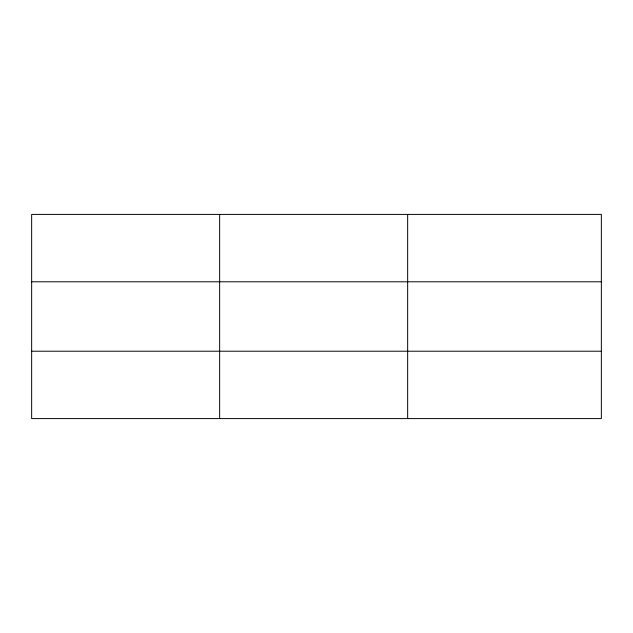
<?xml version="1.0" encoding="UTF-8"?>
<svg xmlns="http://www.w3.org/2000/svg" width="633" height="633" viewBox="0 0 633 633"><rect width="100%" height="100%" fill="white"/><g stroke="black" fill="none" stroke-linecap="round" stroke-linejoin="round"><path stroke-width="0.95" d="M219.651 418.595L219.651 214.405M407.652 418.595L407.652 214.405M601.35 351.212L601.35 418.595L31.65 418.595L31.65 214.405L601.35 214.405L601.35 351.212L31.65 351.212M31.65 281.788L601.35 281.788"/></g></svg>
